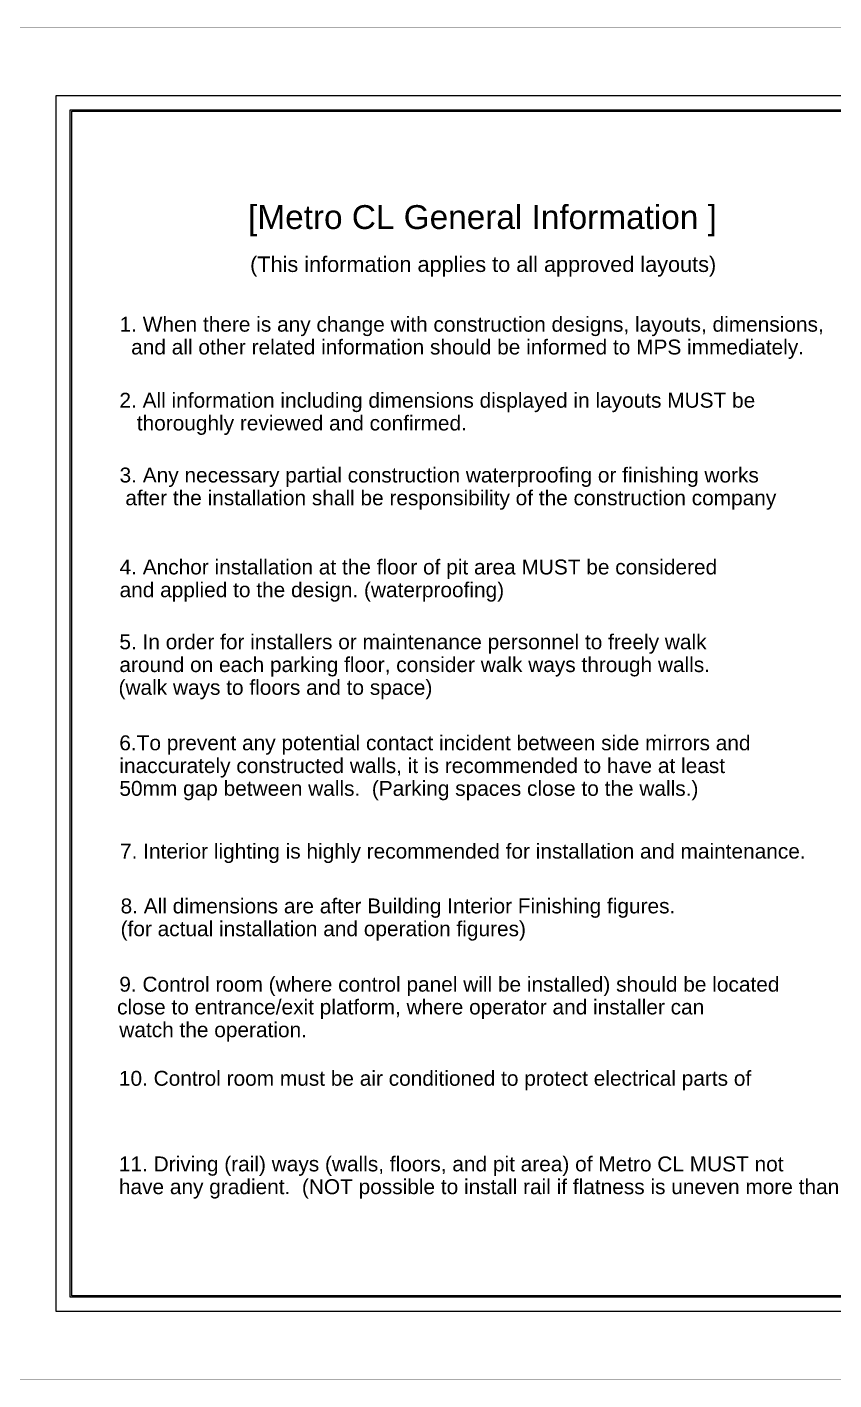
# Model space of a CAD drawing. Header units: millimetres. Extents: x -5 to 1510635, y -6 to 71285.
# Drawn here: x 52534 to 95044, y -5 to 71285 of the extents above; entities that cross this region are included whole.
import ezdxf

# ---------------------------------------------------------------- set-up
doc = ezdxf.new("R2010")
doc.units = ezdxf.units.MM
doc.header["$LTSCALE"] = 1000
for name, color, linetype in [('MP-2', 42, 'Continuous'), ('MP-7', 7, 'Continuous'), ('TEXT', 3, 'Continuous')]:
    doc.layers.add(name, color=color, linetype=linetype)
doc.styles.add('MPS', font='arial.ttf')

msp = doc.modelspace()

# ---------------------------------------------------------------- linework, layer by layer
at = {"layer": 'MP-2', "const_width": 10}
msp.add_lwpolyline([(50400, 0), (50400, 71280), (151200, 71280), (151200, 0)], close=True, dxfattribs=at)
at = {"layer": 'MP-7'}
for points in [[(54060, 67680), (147540, 67680), (147540, 3600), (54060, 3600)], [(146791.636, 4348.364), (54808.364, 4348.364), (54808.364, 66931.636), (146791.636, 66931.636)], [(54891.515, 66848.485), (146708.485, 66848.485), (146708.485, 4431.515), (54891.515, 4431.515)]]:
    msp.add_lwpolyline(points, close=True, dxfattribs=at)

# ---------------------------------------------------------------- texts
at = {"layer": 'TEXT', "style": 'MPS'}
for s, height, p in [('[Metro CL General Information ]', 1257.36744, (64179.947, 60643.881)), ('(This information applies to all approved layouts)', 817.28884, (64284.74, 58379.739)), ('1. When there is any change with construction designs, layouts, dimensions,', 785.85465, (57408.931, 55232.467)), ('  and all other related information should be informed to MPS immediately.  ', 785.85465, (57408.931, 54032.467)), ('2. All information including dimensions displayed in layouts MUST be', 785.85465, (57401.043, 51226.607)), ('   thoroughly reviewed and confirmed. ', 785.85465, (57401.043, 50026.607)), ('3. Any necessary partial construction waterproofing or finishing works', 785.85465, (57408.931, 47285.604)), (' after the installation shall be responsibility of the construction company', 785.85465, (57408.931, 46085.604)), ('4. Anchor installation at the floor of pit area MUST be considered ', 785.85465, (57408.931, 42440.788)), ('and applied to the design. (waterproofing) ', 785.85465, (57408.931, 41240.788)), ('5. In order for installers or maintenance personnel to freely walk ', 785.85465, (57397.957, 38497.105)), ('around on each parking floor, consider walk ways through walls.', 785.85465, (57397.957, 37297.105)), (' (walk ways to floors and to space) ', 785.85465, (57049.39, 36097.105)), ('6.To prevent any potential contact incident between side mirrors and', 785.85465, (57393.56, 33174.757)), (' inaccurately constructed walls, it is recommended to have at least', 785.85465, (57093.382, 31974.757)), (' 50mm gap between walls.  (Parking spaces close to the walls.)', 785.85465, (57093.382, 30774.757)), ('7. Interior lighting is highly recommended for installation and maintenance. ', 785.85465, (57431.579, 27467.919)), ('8. All dimensions are after Building Interior Finishing figures. ', 785.85465, (57462.019, 24579.235)), ('(for actual installation and operation figures) ', 785.85465, (57462.019, 23379.235)), ('9. Control room (where control panel will be installed) should be located', 785.85465, (57393.56, 20455.52)), (' close to entrance/exit platform, where operator and installer can ', 785.85465, (56971.668, 19255.52)), ('watch the operation.   ', 785.85465, (57393.56, 18055.52)), ('10. Control room must be air conditioned to protect electrical parts of', 785.85465, (57373.016, 15496.964)), ('11. Driving (rail) ways (walls, floors, and pit area) of Metro CL MUST not ', 785.85465, (57373.016, 10984.891)), ('have any gradient.  (NOT possible to install rail if flatness is uneven more than +/- 5mm) ', 785.85465, (57373.016, 9784.891))]:
    msp.add_text(s, height=height, dxfattribs=at).set_placement(p)

doc.saveas('drawing.dxf')
